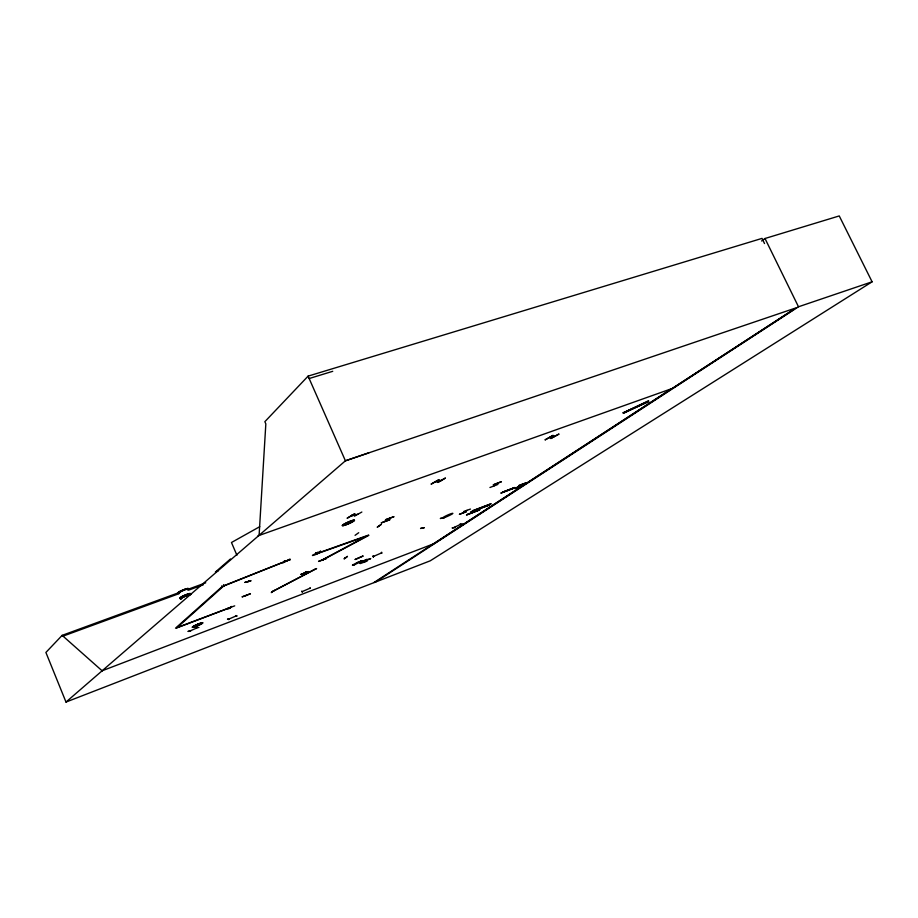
<?xml version="1.0" encoding="UTF-8"?>
<svg xmlns="http://www.w3.org/2000/svg" width="918" height="918" viewBox="0 0 918 918"><rect width="100%" height="100%" fill="white"/><g stroke="black" fill="none" stroke-linecap="round" stroke-linejoin="round"><path stroke-width="1.38" d="M381.808 553.279L381.75 552.315M467.354 514.436L479.965 509.582L466.746 514.849M471.095 511.693L489.581 504.9L488.961 505.336M472.667 510.672L490.981 503.81M490.935 503.833L472.518 511.005M514.757 487.665L502.502 492.174M502.353 492.277L514.837 487.469M259.094 535.458L265.83 423.921L264.866 421.672L308.104 376.128L762.009 238.393L764.522 243.545M352.512 565.121L353.361 565.19M234.71 605.857L226.769 608.795M354.21 564.926L362.117 561.001L361.244 561.093M308.563 571.673L300.897 574.381M308.678 571.535L300.897 574.461M360.258 563.583L367.143 561.07M424.173 527.712L420.547 528.447L424.036 527.816M466.401 511.578L459.379 514.321L466.252 511.796M514.287 488.468L521.068 486.001M250.981 580.704L245.186 582.299M231.313 607.2L176.658 627.958L224.061 585.661L286.301 561.001L221.984 586.705L175.522 628.176L231.302 607.096M438.804 479.804L431.07 484.153L439.056 479.644M179.767 592.328L179.033 592.535L179.618 592.385M180.387 592.351L179.641 592.558M435.224 481.961L441.306 480.447M454.766 527.529L452.092 527.919L455.053 527.368M187.972 631.4L190.542 631.286L188.419 631.217M180.238 592.144L62.149 635.359L45.9 652.457L65.993 702.063L430.255 560.806L872.1 281.803L839.247 215.937L765.004 238.496L761.584 240.998M373.156 556.101L373.201 557.031L373.178 556.056M301.712 591.33L302.492 591.846M227.48 619.145L228.8 619.57L227.928 619.007M305.683 572.098L302.435 574.53L305.992 571.971M317.066 553.382L316.205 553.669M386.249 520.908L385.904 519.99C384.481 519.657 386.891 522.342 385.537 520.139M231.416 606.614L228.915 608.611M231.726 606.442L228.571 608.818M245.737 595.736L246.013 595.633M493.976 485.92L497.372 483.373M549.193 437.679L554.805 436.279M322.666 559.934L322 560.29L322.688 559.9M351.996 515.778L351.961 514.941M215.615 571.857L230.475 558.97M65.993 702.063L102.15 670.771M352.489 565.109L356.827 562.768M363.7 562.298L366.821 560.244M366.546 560.336L367.211 559.991L363.953 562.229M466.47 510.649L462.947 512.967M467.09 510.339L463.372 512.703M441.569 480.298L435.58 481.766M489.948 487.504L497.912 484.417M501.4 481.721L493.195 484.865L501.377 481.675M517.832 487.125L521.849 484.624M242.306 596.803L250.281 593.82M286.485 561.001L287.323 560.691M271.579 591.995L272.256 591.777M271.28 592.626L274.321 590.4M318.718 561.3L326.51 558.385M248.032 581.576L248.629 581.243M326.487 558.477L318.535 561.449M386.008 520.965L389.817 518.326M381.28 524.35L377.206 527.23L381.096 524.488M522.342 484.325L518.096 487.045M347.417 556.388L344.055 558.832M316.021 553.818L315.207 554.392L368.772 535.389L322.356 560.141L321.311 560.405L368.6 535.079L316.021 553.818L315.689 553.072M363.723 561.231L370.746 558.58L363.574 561.288M309.986 588.243L302.458 591.479M373.718 556.319L381.337 553.003M463.785 511.464L470.464 509.065M373.97 582.528L671.586 388.704M257.958 535.86L672.412 388.406L793.99 309.32M670.014 389.966L433.996 543.674L102.116 670.794L62.149 635.359M672.412 388.406L794.862 308.655M375.301 582.196L798.488 306.773L872.1 281.803M525.601 483.109L518.808 485.611L525.796 482.914M389.484 518.567C389.599 519.14 383.472 522.721 385.858 520.013M235.501 616.196L236.247 615.875L228.387 619.294M354.44 516.18L361.853 512.026M460.825 524.212L453.974 527.54M437.645 482.443L445.287 478.048M445.31 478.198L437.92 482.42M259.737 526.68L231.474 542.504L236.913 555.264M545.349 439.802L553.015 435.442M558.993 434.088L550.731 438.54L558.695 434.157M360.108 562.39L361.049 561.885M284.316 561.208L289.721 560.072M282.939 562.883L290.008 559.005M248.319 581.484L248.962 581.14M250.694 581.014L244.796 582.437M317.938 552.303L315.517 553.588L317.995 552.338M320.887 551.443C301.058 559.705 322.677 553.106 320.359 551.018M197.45 627.683L189.601 631.171M443.773 517.924L440.319 518.463L443.956 517.901M459.861 524.201L462.454 523.811M623.368 412.71L648.659 401.143M623.391 412.802L648.556 400.741M623.322 412.928L648.647 401.522L623.448 413.307M229.098 618.996L228.41 619.294M316.813 553.52L316.182 552.911M355.151 559.418L363.195 555.964L355.22 559.51M237.073 615.909L235.834 615.565L236.66 616.139M310.158 587.635L310.204 588.438M356.827 562.78L358.089 562.218M316.607 553.485L316.285 552.693M345.065 557.914L345.73 557.662L345.088 557.903M358.089 562.229L360.395 561.346M102.116 670.794L345.42 460.802L368.852 452.815M347.383 556.492L344.388 558.764M242.157 596.861L250.419 593.762M478.921 510.259L466.493 515.009M500.964 493.023L514.562 487.653M514.309 488.514L521.309 485.863M62.539 636.312L179.285 593.556M188.672 590.113L203.44 584.709M188.293 589.207L205.735 582.815M358.72 532.704L355.071 535.332M378.686 526.106L379.203 525.853M215.386 571.994L218.002 571.053M179.205 592.558L180.215 592.305M180.41 592.282L179.917 592.133M796.067 307.874L345.42 460.802L308.104 376.128M309.171 378.526L332.729 371.308M360.384 561.334L361.244 561.07L360.372 561.357M353.338 565.201L354.222 564.914M358.169 514.091L351.353 515.962M545.04 439.848L553.026 435.396M316.251 553.657L315.884 552.774M196.418 627.522L198.896 627.487M381.418 552.441L381.463 553.37M290.065 559.808L284.006 561.357M489.168 505.198L470.923 512.026M513.851 488.25L501.102 493.081M445.379 517.167L445.391 517.201A5.519 0.574 -24.1 0 0 452.861 513.369A5.519 0.574 -24.1 0 0 445.173 516.237A5.519 0.574 -24.1 0 0 445.437 517.224L445.356 517.155M301.735 591.318L302.16 592.053M623.288 412.538L623.437 413.192M765.004 238.496L798.488 306.773M223.717 584.869L224.061 585.661M223.43 585.259L223.762 586.04M221.651 585.925L221.984 586.705M178.585 593.212A5.634 0.711 -22.8 0 1 180.02 591.64A5.634 0.711 -22.8 0 1 186.71 588.931A5.634 0.711 -22.8 0 1 187.57 589.563M181.626 598.57A5.703 0.7 -22.9 0 1 183.715 596.47A5.703 0.7 -22.9 0 1 190.76 594.313M181.5 598.261A5.703 0.7 -22.9 0 1 181.202 597.4A5.703 0.7 -22.9 0 1 187.823 594.451A5.703 0.7 -22.9 0 1 190.382 594.302M178.758 593.51A5.588 0.711 -22.8 0 1 180.18 591.961A5.588 0.711 -22.8 0 1 186.813 589.264A5.588 0.711 -22.8 0 1 187.674 589.895M381.36 522.835L389.817 519.726L381.36 522.835M354.75 513.782L347.268 518.131L354.75 513.782M373.488 555.895L373.5 556.836L373.488 555.895M385.709 519.657L394.017 516.65L385.744 519.691M315.608 568.839L271.877 591.846L316.595 568.575L315.608 568.839M367.074 559.349L359.328 562.814L367.097 559.406M344.514 525.28A6.655 0.838 -23.7 0 0 354.417 520.46A6.655 0.838 -23.7 0 0 346.224 522.973A6.655 0.838 -23.7 0 0 344.514 525.28A6.667 0.849 -23.7 0 0 354.428 520.472A6.667 0.849 -23.7 0 0 346.235 522.985A6.667 0.849 -23.7 0 0 344.514 525.291M179.939 591.444A5.623 0.711 -22.8 0 0 178.517 593.005A5.6 0.711 -22.8 0 1 179.962 591.456A5.623 0.711 -22.8 0 1 186.618 588.736A5.623 0.711 -22.8 0 1 187.479 589.367A5.6 0.711 -22.8 0 0 186.606 588.748A5.6 0.711 -22.8 0 0 179.962 591.456M183.887 596.826A5.611 0.689 -22.9 0 0 181.064 599.041A5.623 0.689 -22.9 0 1 183.887 596.826A5.623 0.689 -22.9 0 1 190.726 594.543A5.611 0.689 -22.9 0 0 183.887 596.826M186.136 594.669A5.623 0.7 -22.9 0 0 180.157 598.054A5.611 0.689 -22.9 0 1 186.136 594.68A5.623 0.7 -22.9 0 1 189.59 594.394A5.611 0.689 -22.9 0 0 186.136 594.68M194.662 626.742A5.634 0.585 -23 0 0 202.683 622.886A5.634 0.585 -23 0 0 195.178 625.433A5.634 0.585 -23 0 0 194.662 626.742M194.673 626.764A5.634 0.585 -23 0 0 202.694 622.909A5.623 0.585 -23 0 0 195.19 625.445A5.623 0.585 -23 0 0 194.673 626.753A5.623 0.585 -23 0 0 202.683 622.897A5.634 0.585 -23 0 0 195.19 625.456A5.634 0.585 -23 0 0 194.673 626.764"/></g></svg>
